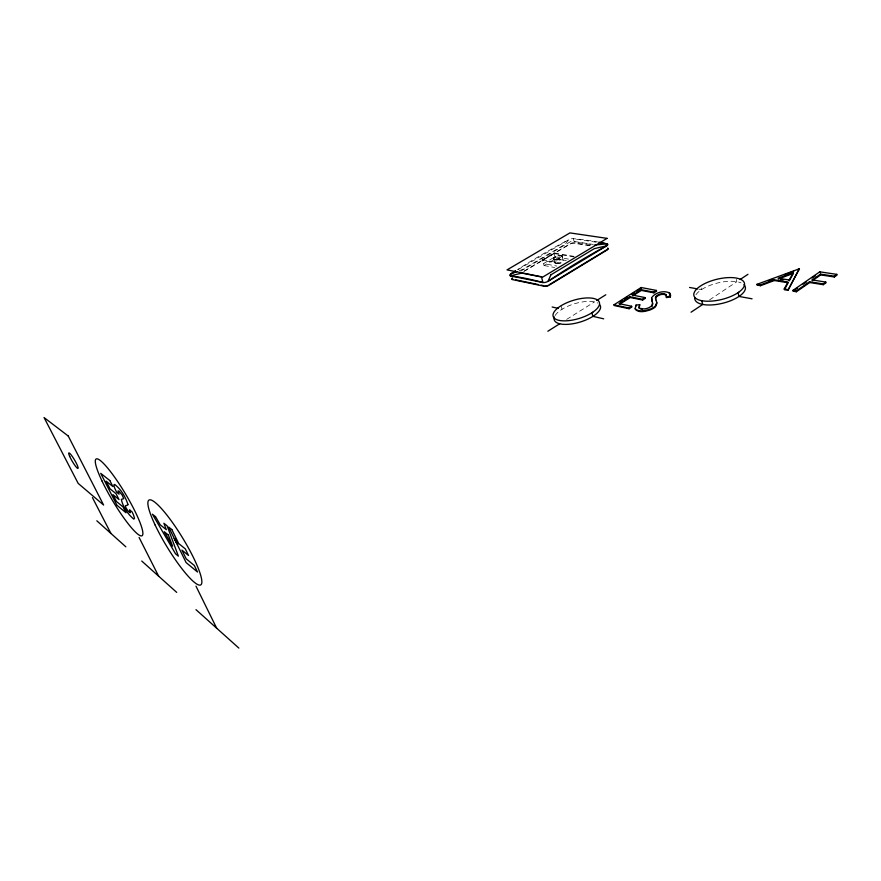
<?xml version="1.0" encoding="UTF-8"?>
<svg xmlns="http://www.w3.org/2000/svg" width="881" height="881" viewBox="0 0 881 881"><rect width="100%" height="100%" fill="white"/><g stroke="black" fill="none" stroke-linecap="round" stroke-linejoin="round"><path stroke-width="0.66" stroke-dasharray="4.41 3.3" d="M709.535 299.903L736.846 281.711L735.954 277.989M566.648 319.407L594.466 301.908M574.005 256.36L553.863 252.913L542.3 259.774L544.084 265.533L555.603 258.651L566.351 260.556M520.77 271.117L569.765 242.077A2.357 0.815 -16.9 0 1 572.991 241.295L593.045 244.411M524.393 270.896L569.952 243.85A2.984 1.035 -16.9 0 1 574.005 242.87L591.437 245.601M523.71 271.645L570.326 243.96A2.357 0.815 -16.9 0 1 573.553 243.178L590.931 245.909M518.039 269.674L568.465 239.852A3.524 1.211 -16.9 0 1 573.234 238.696A454.937 211.154 49 0 1 597.505 241.923M519.195 270.687L522.708 269.344L565.415 244.048L568.465 239.852A724.237 439.96 -61.5 0 0 517.587 269.553M596.129 242.198L573.234 238.696L574.324 241.89L594.697 245.072M574.203 257.01L554.05 253.552L542.498 260.413L561.175 263.804M568.454 259.091L555.03 256.745L543.489 263.617L556.825 266.073M542.3 259.774L560.977 263.144M698.875 289.155L701.54 289.64L700.604 285.962M544.084 265.533L554.744 267.516M560.977 305.817L562.045 309.275M553.72 258.838L555.03 263.133M553.378 258.948L553.576 259.598M553.863 252.913L555.603 258.651M562.287 255.919L562.485 256.569M561.946 256.03L563.245 260.336M695.979 294.717A25.978 10.451 -13.7 0 1 700.472 290.334L702.598 288.935A25.978 10.451 -13.7 0 1 741.031 282.856M555.063 315.596A24.128 9.57 -16.8 0 1 560.966 309.947L563.124 308.603A24.128 9.57 -16.8 0 1 597.814 303.075M556.803 263.705A4.35 1.553 -17.1 0 0 563.311 260.743A4.35 1.553 -17.1 0 0 557.299 260.787A4.35 1.553 -17.1 0 0 556.803 263.705M555.493 259.388A4.361 1.542 -17.2 0 0 562.012 256.437A4.361 1.542 -17.2 0 0 555.999 256.492A4.361 1.542 -17.2 0 0 555.493 259.388M555.493 260.203A4.724 1.663 -17.2 0 0 562.563 256.999A4.724 1.663 -17.2 0 0 556.043 257.054A4.724 1.663 -17.2 0 0 555.493 260.203M555.294 259.554A4.724 1.663 -17.2 0 0 562.364 256.349A4.724 1.663 -17.2 0 0 555.845 256.415A4.724 1.663 -17.2 0 0 555.294 259.554"/><path stroke-width="1.32" d="M651.742 299.738L651.786 298.461M652.568 303.152L651.709 305.861L649.209 307.546A6.641 2.676 -15.3 0 1 644.011 308.934L639.507 308.295L638.923 307.436L639.738 304.672L636.038 305.101L635.201 308.791C639.221 312.535 645.553 310.564 650.211 309.11A10.087 4.064 -15.3 0 0 655.365 305.96L656.752 302.579M656.422 301.082L655.42 297.877L655.882 296.434C658.426 293.968 663.107 292.481 666.212 294.617L666.377 297.602L670.342 296.952L670.628 295.19L669.164 293.164M670.342 296.952L670.034 293.241C664.285 289.904 655.321 292.393 651.588 297.745L652.281 301.743M655.618 298.604L656.081 297.15C658.614 294.695 663.294 293.197 666.399 295.344M756.889 284.365L799.331 268.793L787.944 290.323L784.398 289.728L784.222 288.957L787.999 282.008L774.146 279.762L760.38 284.948L756.889 284.365L757.065 285.114L760.556 285.708L774.322 280.521L788.165 282.768L785.026 288.572M789.189 280.004L793.318 272.548L778.187 278.242L789.189 280.004L789.354 280.764L793.484 273.308L778.352 279.002M787.944 290.323L799.331 268.793M651.907 306.588L652.766 303.879L652.083 301.016M792.9 290.411L796.226 290.972L809.529 281.755L823.14 283.913L825.783 282.063L825.938 282.845L823.306 284.695L809.694 282.537L796.391 291.754L793.065 291.193L792.9 290.411L819.782 271.833L836.796 274.365L836.95 275.147L834.34 276.975L820.696 274.905L812.326 280.709L812.161 279.938L820.53 274.134L834.186 276.194L836.796 274.365M794.188 290.422L797.547 288.098M803.142 284.222L806.5 281.898M812.106 278.022L815.465 275.698M691.045 312.215L702.708 304.452L701.75 300.696M740.183 279.486L747.958 274.31M613.958 304.826L628.913 308.009L631.633 306.269L631.831 306.984L629.122 308.735L614.167 305.542L613.958 304.826L641.137 287.514L656.4 290.422L656.587 291.137L653.944 292.844L641.324 290.411L632.866 295.807M642.447 299.309L645.123 297.591L645.321 298.307L642.645 300.025L630.201 297.514L619.453 304.374L619.255 303.659L630.003 296.798L642.447 299.309L642.645 300.025M645.123 297.591L632.657 295.102L641.137 289.695L653.746 292.129L656.4 290.422M619.828 301.93L622.085 300.487M624.354 299.044L627.746 296.886M631.137 294.717L634.54 292.558M636.798 291.115L640.201 288.946M547.839 331.245L559.699 323.79M596.723 300.476L605.787 294.772M549.689 284.464L606.844 249.752A2.445 0.87 -16.3 0 0 607.56 248.717M515.693 271.062L511.002 273.837A3.601 1.277 -18 0 0 510.473 275.863A468.516 195.868 50.2 0 1 542.916 282.526A3.744 1.377 -17.4 0 0 547.993 281.336A750.843 442.339 -61.8 0 1 606.723 245.777A3.656 1.288 -16.3 0 0 606.91 243.839A454.937 211.154 49 0 0 598.827 242.176M516.861 271.59L511.002 273.837A724.237 439.96 -61.5 0 1 515.396 270.974M768.419 280.841L772.208 279.409M784.828 274.652L793.66 271.326M666.179 296.875L670.144 296.225M594.697 245.072L606.91 243.839L600.17 242.815M642.469 309.716L639.121 308.163L639.738 304.672M799.496 269.542L798.538 268.672M812.161 279.938L825.783 282.063M780.797 279.398L783.242 279.784M784.222 288.957L787.768 289.552M689.559 287.459L697.543 288.913M752.077 298.813L738.961 296.434L738.047 292.646M515.55 279.817L538.39 284.574M541.077 285.136L543.764 285.697M619.255 303.659L631.633 306.269M552.145 306.995L558.334 308.416M603.694 318.823L592.902 316.345L591.845 312.788M174.57 539.205L175.506 539.954M174.901 539.877L175.837 540.626M175.231 540.549L176.167 541.297M175.561 541.209L177.797 544.227L174.24 538.533L177.488 543.973M175.892 541.881L177.136 542.894M176.222 542.553L177.466 543.566M96.822 520.792L125.851 546.815M141.742 561.043L176.696 592.373M195.989 609.663L238.872 648.097M92.428 497.567L110.907 533.423M139.099 537.487L158.646 576.196M195.978 586.14L216.66 628.186M174.867 539.029L177.169 543.72M628.913 308.009L629.122 308.735M630.003 296.798L630.201 297.514M636.038 305.101L636.236 305.828M641.137 287.514L641.324 288.23M641.137 289.695L641.324 290.411M653.746 292.129L653.944 292.844M656.224 300.355L656.951 303.306L655.563 306.687A10.087 4.075 -15.3 0 1 650.409 309.837C645.751 311.301 639.419 313.262 635.41 309.517L635.289 307.943M760.38 284.948L760.556 285.708M774.146 279.762L774.322 280.521M796.226 290.972L796.391 291.754M809.529 281.755L809.694 282.537M823.14 283.913L823.306 284.695M820.53 274.134L820.696 274.905M819.782 271.833L819.936 272.603M834.186 276.194L834.34 276.975M512.709 277.823A3.05 1.101 -18 0 0 512.268 279.563L544.623 286.314A3.172 1.178 -17.4 0 0 548.918 285.312L607.394 249.786A3.106 1.101 -16.3 0 0 607.549 248.134M548.522 285.18A2.5 0.925 -17.4 0 1 547.354 285.708M546.165 285.984A2.5 0.925 -17.4 0 1 545.108 285.973M512.863 279.255A2.401 0.859 -18 0 1 512.357 278.947M743.927 284.651A25.978 10.451 -13.7 0 1 740.04 295.708L737.871 297.161A25.978 10.451 -13.7 0 1 709.535 305.002A25.978 10.451 -13.7 0 1 694.79 297.569M599.906 304.87A24.128 9.57 -16.8 0 1 594.003 315.651L591.801 317.05A24.128 9.57 -16.8 0 1 565.481 324.406A24.128 9.57 -16.8 0 1 554.402 316.962M127.877 504.317L127.811 505.044L125.377 505.727C125.245 508.722 133.108 517.037 129.562 509.835L132.095 511.905L133.372 514.625L134.54 518.27L133.791 519.151C127.91 514.207 122.866 506.916 121.347 499.373L123.758 498.668L122.206 495.122L118.847 490.992L117.911 491.069L119.1 494.153L116.556 492.105L115.213 489.274A11.838 1.949 59.1 0 1 114.078 484.583L114.739 484.484C121.071 489.318 125.432 496.818 127.877 504.317M550.867 274.839L547.993 281.336L606.723 245.777L594.279 248.651L550.867 274.839M739.126 291.919L736.957 293.373A26.012 10.385 -13.8 0 1 702.047 300.751A26.012 10.385 -13.8 0 1 699.536 286.655L701.672 285.268A26.012 10.385 -13.8 0 1 736.252 278.044A26.012 10.385 -13.8 0 1 739.126 291.919M592.946 312.094L590.744 313.482A24.15 9.515 -16.8 0 1 558.84 320.321A24.15 9.515 -16.8 0 1 559.898 306.489L562.067 305.145A24.15 9.515 -16.8 0 1 593.662 298.461A24.15 9.515 -16.8 0 1 592.946 312.094M607.086 238.366L542.839 277.03L507.038 269.894L569.919 232.903L607.086 238.366M521.794 273.088L510.473 275.863L542.916 282.526L541.551 277.03L521.794 273.088M68.244 436.029L44.05 417.539L78.178 483.394L103.617 505.044L68.244 436.029M109.85 480.552L100.731 473.35L116.898 505.209L125.983 512.742L123.021 506.894L116.435 501.476L112.977 494.659L119.012 499.571L116.028 493.668L110.015 488.812L106.149 481.18L112.867 486.532L109.85 480.552M155.519 516.651L152.413 514.196L175.539 553.808L178.369 556.153L167.104 525.814L163.877 523.259L166.333 529.69L160.232 524.812L155.519 516.651M171.828 529.536L168.667 527.047L186.111 562.574L197.52 572.022L194.338 565.503L186.166 558.785L181.904 550.085L188.523 555.471L185.307 548.885L178.7 543.555L171.828 529.536M168.348 535.031L164.273 531.75L172.61 546.165L168.348 535.031M69.731 456.523A9.041 1.333 59.4 0 0 77.847 468.472A9.041 1.333 59.4 0 0 72.66 456.986A9.041 1.333 59.4 0 0 69.731 456.523M155.188 525.131A49.688 8.986 58.6 0 0 200.747 584.885A49.688 8.986 58.6 0 0 168.678 517.367A49.688 8.986 58.6 0 0 155.188 525.131M102.009 480.993A44.711 7.268 59.1 0 0 142.006 535.758A44.711 7.268 59.1 0 0 113.286 475.322A44.711 7.268 59.1 0 0 102.009 480.993"/></g></svg>
